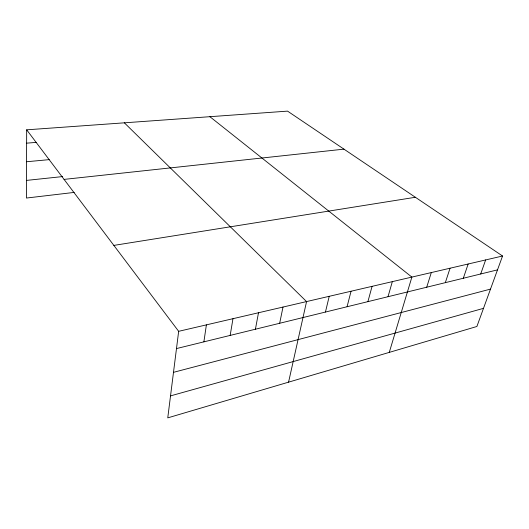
<?xml version="1.0" encoding="UTF-8"?>
<svg xmlns="http://www.w3.org/2000/svg" width="529" height="529" viewBox="0 0 529 529"><rect width="100%" height="100%" fill="white"/><g stroke="black" fill="none" stroke-linecap="round" stroke-linejoin="round"><path stroke-width="0.79" d="M26.675 129.823L178.657 331.319L167.759 417.87L476.894 326.486L502.55 256.01L287.545 111.13L26.675 129.823L26.45 198.044L74.205 192.411M203.883 341.853L206.389 324.872M230.168 335.406L232.978 318.689M255.414 329.217L258.496 312.758M279.669 323.272L283.002 307.058M288.57 382.156L306.562 301.583L124.355 122.821M325.447 312.044L329.223 296.313M347.07 306.741L351.044 291.234M367.913 301.636L372.066 286.348M388.015 296.703L392.326 281.64M389.278 352.387L411.879 277.09L209.881 116.691M426.711 287.221L431.307 272.574M445.332 282.651L450.053 268.216M463.318 278.241L468.158 264.004M480.696 273.982L485.648 259.937M170.53 395.884L483.493 308.347M173.492 372.337L490.502 289.105M176.488 348.571L497.505 269.863M178.657 331.319L502.55 256.01M113.847 245.396L415.377 197.271M64.069 179.397L343.962 149.145M26.51 180.402L62.587 176.58M26.569 161.748L49.21 159.639M26.629 143.161L36.441 142.374"/></g></svg>
